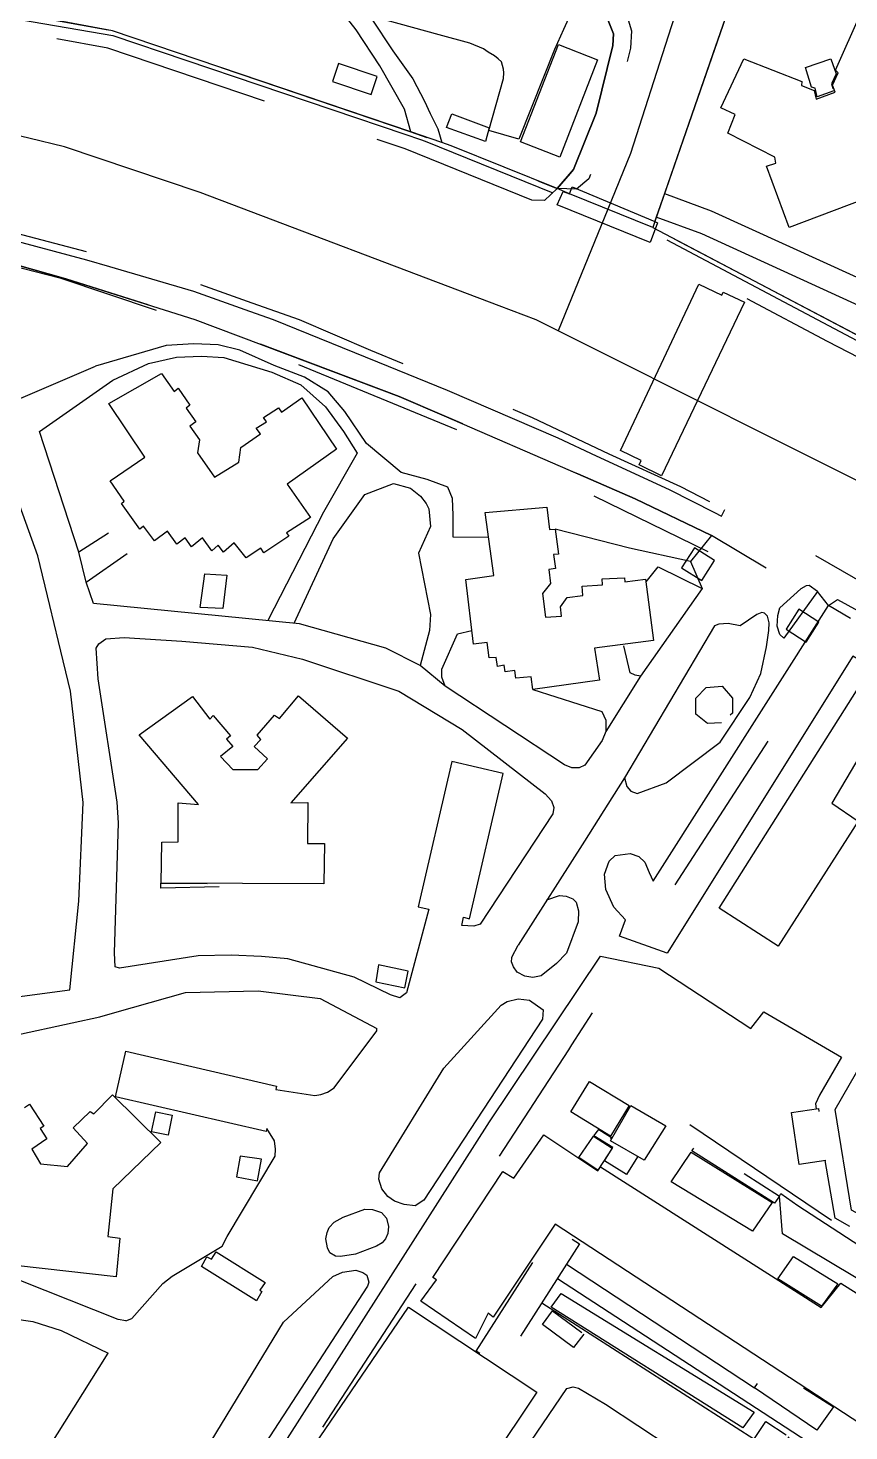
# Model space of a CAD drawing. Header units: millimetres. Extents: x 198785 to 203305, y 542885 to 545889.
# Drawn here: x 201224.7 to 201362.6, y 544811.3 to 545046.7 of the extents above; entities that cross this region are included whole.
import ezdxf

# ---------------------------------------------------------------- set-up
doc = ezdxf.new("R2010")
doc.units = ezdxf.units.MM
for name, pattern in [('FENCE_25K', [54.3, 28.7, -9.2, -16.4]), ('HIDDEN_BULD_25K', [28.8, 18.4, -10.4]), ('HIDDEN_IN_25K', [56.5, 36.5, -20])]:
    doc.linetypes.add(name, pattern=pattern)
for name, color, linetype in [('A0013114', 253, 'Continuous'), ('A0013118', 253, 'Continuous'), ('A0023214', 253, 'Continuous'), ('A0033324', 253, 'Continuous'), ('A0033327', 253, 'Continuous'), ('A0043325', 253, 'Continuous'), ('A0053326', 253, 'Continuous'), ('A0151224', 253, 'Continuous'), ('B0014111', 253, 'Continuous'), ('B0014115', 253, 'Continuous'), ('B0014116', 253, 'Continuous'), ('B0024120', 253, 'Continuous'), ('B0024127', 253, 'Continuous'), ('C0076117', 253, 'Continuous'), ('C0390130', 253, 'Continuous')]:
    doc.layers.add(name, color=color, linetype=linetype)

msp = doc.modelspace()

# ---------------------------------------------------------------- linework, layer by layer
at = {"layer": 'A0013114'}
for points in [[(201343.82, 545054.18), (201339.73, 545042.42), (201331.58, 545018.94), (201330.2, 545014.98), (201329.6, 545013.24), (201360.34, 544997.1), (201388.26, 544982.43), (201418.18, 544963.21), (201474.04, 544924.87), (201504.26, 544907.79), (201508.05, 544905.64), (201517.92, 544900.07)], [(201322.01, 545048.3), (201323.01, 545045.79), (201322.89, 545043.83), (201320.13, 545032.44), (201316.29, 545023), (201315.73, 545022.33), (201313.57, 545019.78), (201295.76, 545026.99), (201294.2, 545027.52), (201288.96, 545029.3), (201238.85, 545046.28), (201230.48, 545047.81)], [(201218.88, 545008.05), (201231.03, 545004.62), (201252.67, 544997.81), (201287.04, 544984.9), (201294.58, 544981.63), (201317, 544971.9), (201326.66, 544967.71), (201339.46, 544961.56)], [(201362.84, 544947.61), (201359.13, 544949.83), (201357.26, 544952.17), (201355.86, 544953.18)]]:
    msp.add_lwpolyline(points, dxfattribs=at)
at = {"layer": 'A0013118'}
for points in [[(201288.96, 545029.3), (201287.91, 545033.1), (201283.75, 545040.42), (201279.81, 545046.41), (201277.78, 545049.02), (201272.58, 545049.73), (201263.5, 545051.43), (201252.34, 545055.23), (201250.61, 545056.18), (201247.58, 545058.01), (201246.04, 545058.65), (201236.53, 545059.73), (201232.28, 545059.99), (201229.55, 545060.08), (201229.03, 545060), (201228.24, 545059.72), (201226.14, 545059.24), (201225.1, 545058.67), (201220.69, 545056.24), (201217.54, 545054.87), (201213.06, 545053.02), (201210.58, 545051.44)], [(201317.41, 545052.7), (201314.62, 545046.51), (201313.11, 545043.14), (201311.27, 545038.51), (201307.14, 545028.11), (201302.09, 545029.54), (201304.56, 545038.28), (201304.61, 545039.24), (201304.55, 545039.84), (201304.22, 545041.04), (201303.66, 545041.59), (201303.01, 545042.05), (201301.98, 545042.69), (201301.2, 545043.23), (201298.86, 545044.21), (201293.73, 545045.59), (201284.8, 545048.07), (201282.3, 545048.41), (201285.93, 545042.94), (201289.33, 545038.2), (201291.25, 545034.44), (201292.21, 545032.38), (201293.49, 545029.82), (201294.2, 545027.52)], [(201331.58, 545018.94), (201339.45, 545016.08), (201376.44, 544999.19)], [(201374.84, 544995.31), (201337.86, 545012.2), (201330.2, 545014.98)], [(201218.88, 545008.05), (201209.72, 544978.76), (201210.48, 544978.97), (201216.2, 544981.45), (201223.07, 544984.42), (201236.02, 544990.01)], [(201302.01, 544961.25), (201296.07, 544961.29), (201296.08, 544964.97), (201295.95, 544967.79), (201295.18, 544969.69), (201291.7, 544970.97), (201287.34, 544972.13), (201281.5, 544976.99), (201277.88, 544982.36), (201275.11, 544985.68), (201271.09, 544988.11), (201266.01, 544990.09), (201260.26, 544992.67), (201256.59, 544993.56), (201252.54, 544993.75), (201247.89, 544993.47), (201236.02, 544990.01)], [(201238.92, 544987.62), (201244.91, 544990.45), (201249.63, 544991.51), (201253.79, 544991.64), (201257.56, 544991.44), (201265.6, 544989), (201270.52, 544986.86), (201274.63, 544983.18), (201277.65, 544978.99), (201279.97, 544975.39), (201274.28, 544965.47), (201264.96, 544947.27)], [(201339.46, 544961.56), (201335.98, 544957.2), (201337.93, 544952.65), (201327.58, 544937.95), (201321.73, 544928.65), (201321.12, 544927.14), (201318.21, 544923.01), (201317.27, 544922.57), (201316.03, 544922.57), (201314.81, 544923.09), (201294.76, 544936.29), (201290.55, 544939.74), (201284.77, 544942.64), (201270.27, 544946.75), (201235.65, 544950.17), (201234.42, 544953.72), (201233.19, 544958.75), (201226.61, 544979.04), (201238.92, 544987.62)], [(201213.55, 544882.92), (201231.69, 544885.29), (201233.22, 544900.21), (201233.92, 544916.76), (201231.81, 544935.44), (201229.78, 544943.76), (201228.32, 544949.79), (201226.3, 544958.12), (201220.76, 544973.51)], [(201269.35, 544946.84), (201275.94, 544961), (201281.25, 544968.42), (201286.04, 544970.27), (201288.93, 544969.52), (201290.61, 544968.17), (201291.55, 544966.91), (201291.98, 544966.05), (201292.3, 544963.09), (201290.24, 544958.58), (201292.25, 544948.3), (201292.12, 544945.63), (201290.55, 544939.74)], [(201335.98, 544957.2), (201325.72, 544959.46), (201313.2, 544962.64)], [(201238.16, 544961.94), (201233.19, 544958.75)], [(201234.42, 544953.72), (201241.3, 544958.54)], [(201328.49, 544953.78), (201330.52, 544956.29), (201337.93, 544952.65)], [(201355.86, 544953.18), (201355.36, 544953.12), (201354.49, 544952.61), (201350.94, 544949.4)], [(201357.26, 544952.17), (201351.63, 544944.31), (201350.94, 544944.97), (201350.49, 544946.33), (201350.6, 544948.15), (201350.94, 544949.4)], [(201347.94, 544948.62), (201347.12, 544948.3), (201344.27, 544946.4), (201342.26, 544946.77), (201340.72, 544946.68), (201340.01, 544946.4), (201324.86, 544920.86), (201322.04, 544916.44), (201318.12, 544910.28), (201307, 544892.82)], [(201369.67, 544944), (201366.79, 544939.22), (201363.2, 544941.33), (201332.03, 544891.46), (201324, 544894.32), (201325.02, 544897.06), (201323.08, 544899.16), (201321.71, 544902.14), (201321.53, 544904.71), (201322.29, 544906.88), (201323.31, 544907.86), (201325.83, 544908.19), (201327.25, 544907.67), (201328.29, 544906.74), (201329.01, 544905.01), (201329.68, 544903.53), (201359.13, 544949.83)], [(201324.86, 544920.86), (201325.27, 544919.44), (201325.91, 544918.64), (201327.01, 544918.28), (201331.85, 544920.02), (201340.95, 544926.88), (201345.91, 544934.36), (201347.78, 544938.37), (201348.73, 544942.9), (201349.12, 544945.63), (201349.19, 544946.91), (201348.9, 544948.03), (201348.39, 544948.55), (201347.94, 544948.62)], [(201287.15, 544883.96), (201285.55, 544884.47), (201279.46, 544887.41), (201268.3, 544890.48), (201263.86, 544890.92), (201258.8, 544891.13), (201253.23, 544891), (201240.02, 544888.94), (201239.29, 544889.18), (201239.17, 544891.49), (201239.87, 544913.33), (201239.63, 544916.82), (201236.47, 544937.52), (201236.14, 544942.67), (201236.55, 544943.36), (201237.71, 544944.24), (201240.82, 544944.46), (201250.52, 544943.85), (201262.38, 544942.79), (201270.77, 544940.79), (201286.98, 544935.41), (201297.61, 544929), (201311.54, 544918.18), (201312.58, 544917.02), (201313.02, 544915.9), (201312.8, 544914.84), (201300.64, 544896.35), (201299.56, 544896.01)], [(201294.76, 544936.29), (201294.2, 544937.8), (201294.19, 544939.13), (201296.79, 544945.05), (201299.24, 544945.63)], [(201327.58, 544937.95), (201326.67, 544938.12), (201325.79, 544938.52), (201324.76, 544943.03)], [(201309.46, 544935.73), (201321.05, 544932.01), (201321.74, 544930.58), (201321.73, 544928.65)], [(201350.7, 544892.63), (201340.76, 544898.99), (201363.86, 544935.46), (201368.68, 544933.13), (201369.09, 544932.52), (201359.72, 544916.64), (201364.12, 544913.59), (201350.7, 544892.63)], [(201299.56, 544896.01), (201297.55, 544896.11), (201297.8, 544897.48), (201298.84, 544897.24), (201304.47, 544921.63), (201295.86, 544923.62), (201290.23, 544899.22), (201291.97, 544898.82)], [(201380.54, 544850.38), (201378.08, 544847.27), (201372.43, 544851.57), (201371.83, 544851.79), (201371.3, 544851.98), (201370.48, 544852.12), (201369.9, 544851.69), (201365.88, 544846.54), (201364.36, 544847.6), (201363.02, 544848.3), (201360.28, 544865.22), (201375.22, 544891.2), (201376.69, 544890.15), (201387.01, 544905.25), (201392.43, 544902.57), (201395.16, 544902.35), (201396.98, 544903.01), (201399.59, 544906.27), (201400.86, 544905.87), (201401.63, 544905.22), (201408.01, 544897.26)], [(201311.82, 544900.39), (201313.96, 544901.14), (201315.05, 544901), (201316.18, 544900.57), (201316.73, 544899.99), (201317.12, 544898.56), (201317.06, 544896.7), (201315.14, 544891.45), (201313.47, 544889.72), (201310.86, 544887.64), (201309.48, 544887.35), (201308.13, 544887.6), (201306.81, 544888.25), (201306.22, 544889.14), (201305.91, 544890.01), (201305.92, 544890.66), (201305.92, 544890.78), (201307, 544892.82)], [(201291.97, 544898.82), (201288.23, 544884.8), (201287.15, 544883.96)], [(201257.92, 544793.79), (201302.2, 544863.15), (201320.83, 544890.97), (201330.63, 544888.95), (201346.07, 544878.79), (201348.27, 544881.61), (201361.34, 544874), (201357.63, 544867.64), (201356.94, 544866.15), (201357.08, 544865.32)], [(201222.28, 544877.64), (201232.1, 544879.76), (201236.71, 544880.75), (201239.26, 544881.48), (201251.1, 544884.87), (201263.3, 544885.15), (201273.72, 544883.84), (201283.24, 544878.79)], [(201289.7, 544849.07), (201287.87, 544849.26), (201286.25, 544849.85), (201285.13, 544850.59), (201284.1, 544851.89), (201283.62, 544853.52), (201283.7, 544854.6), (201294.53, 544872.16), (201304.16, 544882.74), (201305.13, 544883.34), (201307.02, 544883.77), (201308.88, 544883.57), (201311.23, 544881.93), (201311.11, 544880.35), (201291.13, 544849.98), (201289.7, 544849.07)], [(201241.07, 544829.72), (201242.13, 544830.16), (201247.3, 544836.01), (201248.86, 544837.24), (201257.26, 544842.27), (201258.13, 544843.92), (201266.17, 544857.39), (201266.23, 544858.55), (201266.08, 544859.93), (201264.77, 544862.02), (201264.65, 544861.5), (201239.35, 544867.36), (201241.12, 544874.99), (201266.42, 544869.12), (201266.29, 544868.57), (201272.87, 544867.55), (201273.85, 544867.71), (201274.99, 544868.15), (201276.12, 544868.87), (201283.25, 544878.43), (201283.24, 544878.79)], [(201362.71, 544845.58), (201360.26, 544846.99), (201358.59, 544856.64)], [(201434.33, 544796.9), (201430.57, 544792.88), (201428.84, 544794.46), (201428.36, 544794.76), (201419.76, 544801.41), (201419.3, 544801.86), (201411.97, 544806.37), (201399.99, 544813.97), (201371.56, 544832.3), (201351.41, 544844.32), (201350.89, 544850.69), (201351.14, 544851.11), (201354.01, 544849.1), (201422.42, 544804.64), (201426.55, 544801.96), (201434.33, 544796.9)], [(201128.76, 544827.42), (201118.85, 544848.93), (201137.26, 544848.36), (201152.17, 544844), (201166.43, 544835.89), (201174.14, 544832.04), (201182.61, 544830.01), (201189.18, 544829.67), (201208.51, 544831.45), (201211.7, 544831.44), (201215.42, 544831.11), (201225.48, 544829.65), (201230.22, 544828.13), (201238.1, 544824.34)], [(201277.16, 544840.54), (201276.29, 544840.61), (201275.36, 544841.18), (201274.96, 544842.01), (201274.71, 544843.48), (201274.91, 544844.57), (201275.28, 544845.43), (201276.09, 544846.28), (201277.63, 544847.12), (201281.24, 544848.51), (201282.53, 544848.42), (201284.07, 544847.92), (201284.89, 544846.98), (201285.21, 544845.55), (201285.1, 544844.42), (201284.73, 544843.48), (201284.17, 544842.81), (201283.22, 544842.3), (201279.66, 544840.92), (201277.16, 544840.54)], [(201256.85, 544798.89), (201255.59, 544799.31), (201254.65, 544800.39), (201253.98, 544801.64), (201253.73, 544803.52), (201253.92, 544805.42), (201255.41, 544809.52), (201267.58, 544829.51), (201275.85, 544837.21), (201277.48, 544837.91), (201279.71, 544838.25), (201280.92, 544837.88), (201281.58, 544837.38), (201281.91, 544836.24), (201281.7, 544835.55), (201258.59, 544800.02), (201257.81, 544799.3), (201256.85, 544798.89)], [(201346.7, 544818.44), (201315.1, 544839.17)], [(201241.07, 544829.72), (201239.78, 544829.95), (201223.47, 544836.46)], [(201313.61, 544836.83), (201396.4, 544782.95), (201394.01, 544779.51), (201379.12, 544789.05)], [(201346.61, 544809.89), (201310.98, 544832.73)], [(201224.89, 544805.08), (201228.13, 544808.39), (201238.1, 544824.34)], [(201363.86, 544735.7), (201363.25, 544735.73), (201362.3, 544736.08), (201293.49, 544784.49), (201293.1, 544785.21), (201293.11, 544785.91), (201315.19, 544818.36), (201316.23, 544818.67), (201317.12, 544818.42), (201321.7, 544815.73), (201386.86, 544772.77), (201387.17, 544772.14), (201386.99, 544771.19), (201386.19, 544768.77), (201386.08, 544767.28), (201368.07, 544739.82), (201365, 544736.19), (201363.86, 544735.7)]]:
    msp.add_lwpolyline(points, dxfattribs=at)
at = {"layer": 'A0023214'}
for points in [[(201333.35, 545049.01), (201332.18, 545045.36), (201325.85, 545025.69), (201322.04, 545016.32), (201313.74, 544995.9)], [(201313.74, 544995.9), (201310.05, 544997.75), (201303.79, 545000.12), (201253.6, 545019.12), (201230.79, 545026.82), (201224.78, 545028.27), (201220.83, 545029.23), (201216.38, 545030.3), (201188.02, 545037.16), (201159.36, 545041.43), (201126.46, 545044.73), (201106.89, 545046.7), (201040.1, 545046.55), (201040.02, 545046.54), (201029.95, 545045.64), (201021.31, 545044.86), (200994.1, 545042.42), (200945.33, 545034.24), (200943.68, 545033.97), (200942.73, 545033.81), (200919.12, 545029.29)], [(201531.28, 544862.5), (201522.54, 544867.62), (201501.19, 544881.58), (201494.72, 544885.81), (201482.88, 544893.86), (201461.21, 544908.6), (201415.42, 544940.81), (201414.61, 544941.38), (201394.45, 544953.54), (201375.33, 544964.72), (201371.49, 544966.96), (201361.53, 544971.95), (201349.2, 544978.13), (201322.91, 544991.3), (201313.74, 544995.9)]]:
    msp.add_lwpolyline(points, dxfattribs=at)
at = {"layer": 'A0033324', "linetype": 'HIDDEN_IN_25K', "flags": 128}
for points in [[(201313.57, 545019.78), (201315.73, 545022.33), (201316.29, 545023), (201320.13, 545032.44), (201322.89, 545043.83), (201323.01, 545045.79), (201322.01, 545048.3), (201321.3, 545049.61), (201320.38, 545050.57), (201319.72, 545051.16), (201317.93, 545052.47), (201317.41, 545052.7), (201313.72, 545054.1), (201305.67, 545056.52), (201273.25, 545063.75), (201235.76, 545072.6), (201221.31, 545076.01), (201217.8, 545076.84), (201211.27, 545078.38), (201167.5, 545085.86), (201148.33, 545089.13), (201136.18, 545091.75), (201105.91, 545095.69), (201074.25, 545100.64), (201056.89, 545102.79), (201053.5, 545103.09), (201051.73, 545103.18), (201038.83, 545103.43), (201032.89, 545103.58), (201028.42, 545103.09), (201021.11, 545103.25), (201007.47, 545102.86), (200984.75, 545102.95), (200968.19, 545104.13), (200956.31, 545106.5), (200952.35, 545107.77), (200950.53, 545108.3), (200948.53, 545109.42), (200945.49, 545111.1), (200940.59, 545116.63), (200940.49, 545116.81), (200938.71, 545120.07), (200936.45, 545124.21), (200922.69, 545152.2), (200920.34, 545157.87), (200916.2, 545167.84), (200911.8, 545178.46), (200910.21, 545182.29), (200907.37, 545189.13), (200906.53, 545190.26), (200905.78, 545190.87), (200904.57, 545191.5), (200903.1, 545191.69), (200898.91, 545190.25), (200895.15, 545188.96), (200884.53, 545185.33), (200884.05, 545181.44), (200882.15, 545186.34), (200882.36, 545187.08), (200885.89, 545190.96), (200890.94, 545193.35), (200901.54, 545197.47), (200903.17, 545197.69), (200904.15, 545197.67), (200904.93, 545197.41), (200905.93, 545197.06), (200906.56, 545196.84), (200908.95, 545195.73), (200910.77, 545194.04), (200916.73, 545180.79), (200918.22, 545177.47), (200934.29, 545139.05), (200934.96, 545137.44), (200941.1, 545123.43), (200942.63, 545120.96), (200945.1, 545117.71), (200949.23, 545114.04), (200954.09, 545111.11), (200959.03, 545109.05), (200961.99, 545108.6), (200963.93, 545108.27), (200965.01, 545107.89), (200967.34, 545107.52), (200970.83, 545107.29), (200997.04, 545106.79), (201008.63, 545106.57), (201044.76, 545107.32), (201047.13, 545107.24), (201049.93, 545107.15), (201052.52, 545107.05), (201072.7, 545104.61), (201073.88, 545104.47), (201113.44, 545097.95), (201127.25, 545095.94), (201136.69, 545094.71), (201148.9, 545092.08), (201211.87, 545081.32), (201220.42, 545079.3), (201222, 545078.93), (201273.92, 545066.67), (201306.43, 545059.42), (201317.32, 545056.15), (201318.57, 545055.72), (201322.81, 545053.67), (201323.69, 545052.65), (201324.63, 545050.92), (201326.04, 545046.28), (201325.87, 545043.38), (201322.99, 545031.52), (201318.89, 545021.44), (201316.79, 545019.7), (201313.57, 545019.78)], [(200884.05, 545181.44), (200907.88, 545125.13), (200919.93, 545095.79), (200920.61, 545094.04), (200921.67, 545087.53), (200922.15, 545084.21), (200924.33, 545080.6), (200929.07, 545073.96), (200930.88, 545072.06), (200934.88, 545068.35), (200941.22, 545064.73), (200949.28, 545061.87), (200957.64, 545060.38), (200961.29, 545060.09), (200962.17, 545060.02), (200978.01, 545061.6), (200996.4, 545062.94), (200999.12, 545063.21), (201002.51, 545064.11), (201012.36, 545065.16), (201024.03, 545066.23), (201035.2, 545067.03), (201044.28, 545067.49), (201051.78, 545067.68), (201058.36, 545067.73), (201066.2, 545067.82), (201075.99, 545067.35), (201086.91, 545066.98), (201094.12, 545066.66), (201096.89, 545066.62), (201124.96, 545063.66), (201147.87, 545061.95), (201150.88, 545061.51), (201157.76, 545060.87), (201167.07, 545058.96), (201207.44, 545052), (201210.58, 545051.44), (201238.85, 545046.28), (201288.96, 545029.3), (201294.2, 545027.52), (201295.76, 545026.99), (201313.57, 545019.78), (201311.42, 545017.79), (201309.3, 545017.86), (201288, 545026.46), (201265.53, 545034.07), (201238.09, 545043.37), (201218.56, 545046.93), (201217.38, 545046.81), (201215.14, 545046.59), (201213.86, 545046.55), (201200.39, 545048.73), (201167.67, 545054.89), (201147.45, 545057.81), (201116.69, 545061.1), (201089.66, 545062.52), (201081.82, 545062.93), (201056.88, 545063.5), (201033.91, 545063.36), (201010.98, 545061.79), (200969.83, 545056.3), (200960.03, 545055.52), (200956.49, 545055.61), (200953.98, 545055.67), (200948.89, 545056.54), (200942.23, 545058.81), (200935.55, 545062.03), (200930.02, 545065.83), (200924.2, 545071.38), (200919.24, 545077.93), (200916.85, 545083.6), (200916.49, 545092.09), (200916.37, 545093.47), (200909.35, 545110.26), (200903.97, 545123.12), (200880.78, 545178.24), (200880.43, 545179.96), (200880.71, 545181.21), (200881.91, 545185.47), (200882.15, 545186.34), (200884.05, 545181.44)], [(201143.59, 545028.74), (201151.85, 545027.89), (201155.17, 545027.48), (201170.59, 545024.35), (201179.47, 545022.67), (201187.88, 545020.85), (201200.55, 545017.77), (201218.05, 545013.52), (201235.64, 545008.9), (201243.34, 545006.71), (201252.39, 545004.14), (201262.27, 545000.64), (201270.23, 544997.79), (201282.19, 544992.65), (201297.78, 544986.3), (201309.36, 544981.36), (201322.24, 544975.29), (201334.28, 544969.78), (201339.41, 544967.1), (201356.91, 544958.2), (201368.37, 544951.62), (201378.96, 544945.45), (201390.3, 544939.1), (201401.05, 544931.12), (201416.89, 544920.19), (201427.81, 544912.12), (201435.69, 544905.72), (201445.98, 544898.53), (201458.21, 544889.93), (201485.66, 544870.17), (201489.51, 544867.51), (201489.88, 544866.93), (201490.09, 544866.38), (201490.48, 544863.48), (201490.3, 544861.45), (201489.78, 544860.05), (201488, 544857.86), (201473.24, 544840.18), (201472.16, 544839.48), (201471.64, 544839.28), (201470.76, 544839.07), (201469.04, 544838.94), (201485.79, 544858.18), (201485.47, 544864.22), (201448.38, 544892.33), (201411.05, 544919.56), (201391.88, 544932.24), (201362.84, 544947.61), (201339.46, 544961.56), (201326.66, 544967.71), (201317, 544971.9), (201294.58, 544981.63), (201287.04, 544984.9), (201252.67, 544997.81), (201231.03, 545004.62), (201218.88, 545008.06), (201212.42, 545009.77), (201174.79, 545018.84), (201138.94, 545024.44), (201115.89, 545026.87), (201099.83, 545027.92), (201050.55, 545028.2), (201042.01, 545028.14), (201026.18, 545026.76), (200991.99, 545023.29), (200967.41, 545019.95), (200964.09, 545019.17), (200957.01, 545015.15), (200951.31, 545007.62), (200946.59, 544997.58), (200972, 544941.37), (200988.81, 544902.12), (200990.41, 544898.39), (201000.79, 544874.16), (201005.1, 544864.8), (201003.12, 544864.03), (201000.97, 544864.29), (201000.06, 544864.95), (200999.71, 544865.29), (200999.27, 544865.87), (200994, 544877.23), (200971.97, 544929.57), (200944.55, 544994.72), (200943.57, 544996.89), (200943.81, 544998.59), (200944.59, 545000.18), (200949.25, 545009.17), (200956.51, 545019.32), (200964.34, 545023.14), (200968.75, 545024.87), (200974.92, 545025.85), (200985.17, 545027.43), (200997.13, 545029.53), (201011.84, 545030.89), (201025.75, 545031.87), (201039.34, 545032.57), (201051.29, 545032.71), (201063.42, 545033.04), (201075.59, 545032.94), (201084.17, 545032.85), (201090.42, 545032.8), (201101.21, 545032.15), (201119, 545030.98), (201124.21, 545030.56), (201143.59, 545028.74)], [(201520.93, 544894.57), (201520.61, 544894.38), (201519.88, 544894.5), (201516.21, 544895.95), (201515.02, 544896.53), (201506.19, 544900.87), (201500.02, 544904.18), (201492.57, 544908.27), (201483.81, 544913.38), (201472.29, 544920.54), (201456.24, 544931.5), (201431.46, 544949.03), (201409.76, 544964.05), (201396.73, 544972.84), (201388.29, 544978.16), (201381.65, 544982.13), (201372.67, 544987.03), (201358.96, 544994.1), (201339.35, 545004.55), (201334.11, 545007.81), (201333.08, 545009.13), (201332.37, 545010.09), (201331.59, 545012.19), (201388.26, 544982.43), (201402.44, 544973.32), (201406.2, 544970.9), (201418.18, 544963.21), (201474.04, 544924.87), (201504.26, 544907.79), (201508.05, 544905.64), (201517.92, 544900.07), (201520.44, 544897.33), (201521.09, 544895.27), (201520.93, 544894.57)]]:
    msp.add_lwpolyline(points, dxfattribs=at)
at = {"layer": 'A0033327'}
for points in [[(201212.07, 545050.07), (201238.91, 545045.51), (201287.99, 545028.9), (201290.61, 545028.01), (201291.39, 545027.75), (201312.83, 545019.1)], [(201217.32, 545012.42), (201234.49, 545007.83), (201238.34, 545006.74), (201252.46, 545002.56), (201261.86, 544999.22), (201265.84, 544997.8), (201283.4, 544990.71), (201295.09, 544985.95), (201313.68, 544977.95), (201320.12, 544974.91), (201332.37, 544969.26), (201339.97, 544965.41), (201341.15, 544964.81), (201341.7, 544965.94)], [(201331.96, 545011.2), (201388.19, 544981.45), (201395.28, 544976.89), (201397.16, 544975.68), (201423.46, 544958.41), (201474.17, 544923.42), (201501.42, 544907.79), (201503.31, 544906.72), (201520.46, 544897.25)], [(201359.13, 544949.83), (201360.63, 544950.84), (201390.86, 544934.25), (201412.15, 544920.03), (201443.82, 544896.72), (201487.28, 544864.32), (201487.34, 544862.73)]]:
    msp.add_lwpolyline(points, dxfattribs=at)
at = {"layer": 'A0043325'}
for points in [[(201316.09, 545020.07), (201329.95, 545014.26), (201330.41, 545014.06), (201329.18, 545010.76), (201313.53, 545017.06), (201314.59, 545019.3), (201315.64, 545018.9), (201315.65, 545018.93), (201316.09, 545020.07)], [(201337.34, 545003.72), (201341.21, 545001.91), (201341.44, 545002.42), (201345.04, 545000.75), (201331.1, 544971.58), (201327.31, 544973.42), (201327.67, 544974.17), (201324.19, 544975.84), (201337.34, 545003.72)], [(201256.27, 544841.34), (201264.51, 544836.18), (201263.6, 544834.9), (201263.93, 544834.66), (201263.02, 544833.1), (201253.83, 544838.85), (201254.7, 544840.49), (201255.5, 544840.09), (201256.27, 544841.34)]]:
    msp.add_lwpolyline(points, dxfattribs=at)
at = {"layer": 'A0053326'}
msp.add_lwpolyline([(201343.82, 545054.18), (201329.95, 545014.26), (201329.6, 545013.24), (201315.65, 545018.93), (201313.57, 545019.78), (201316.29, 545023), (201320.13, 545032.44), (201322.89, 545043.83), (201323.01, 545045.79), (201322.01, 545048.3)], dxfattribs=at)
at = {"layer": 'A0151224'}
msp.add_lwpolyline([(201320.35, 545041.38), (201314, 545025.09), (201307.41, 545027.66), (201313.76, 545043.95), (201320.35, 545041.38)], dxfattribs=at)
at = {"layer": 'B0014111'}
for points in [[(201325.65, 544865.87), (201322.51, 544860.74), (201315.86, 544864.8), (201318.99, 544869.93), (201325.65, 544865.87)], [(201331.81, 544862.49), (201328.16, 544856.69), (201322.52, 544859.95), (201325.95, 544865.88), (201331.81, 544862.49)], [(201395.53, 544806.58), (201407.58, 544798.67), (201401.03, 544788.57), (201313.23, 544845.98), (201302.79, 544830.34), (201301.95, 544831.01), (201299.85, 544826.79), (201290.67, 544833.05), (201293.26, 544836.61), (201292.69, 544837.04), (201304.4, 544854.79), (201306.3, 544853.71), (201311.3, 544860.99), (201320.37, 544854.92), (201320.85, 544855.61), (201357.9, 544831.99), (201361.18, 544836.08), (201374.16, 544827.89), (201370.91, 544822.74), (201395.53, 544806.58)], [(201349.67, 544849.61), (201346.38, 544844.78), (201332.69, 544853.05), (201336.06, 544858.03), (201349.67, 544849.61)], [(201360.73, 544835.97), (201357.98, 544832.21), (201350.61, 544836.78), (201353.27, 544840.52), (201360.73, 544835.97)], [(201310.14, 544817.79), (201294.45, 544794.32), (201272.9, 544809.03), (201288.59, 544832.02), (201310.14, 544817.79)]]:
    msp.add_lwpolyline(points, dxfattribs=at)
at = {"layer": 'B0014115'}
for points in [[(201377.27, 545022.62), (201352.55, 545013.25), (201348.73, 545023.56), (201350.3, 545024.04), (201350.11, 545025.05), (201342.24, 545029.11), (201343.46, 545032.24), (201341.04, 545033.33), (201344.92, 545041.56), (201354.64, 545037.78), (201354.62, 545037.11), (201356.72, 545036.28), (201357.06, 545034.82), (201360.23, 545035.97), (201359.82, 545037.15), (201360.76, 545039.23), (201360.31, 545039.67), (201364.64, 545049.37)], [(201247.11, 544988.77), (201249.21, 544985.71), (201249.89, 544986.28), (201251.85, 544983.42), (201251.23, 544982.96), (201252.84, 544980.65), (201251.83, 544979.93), (201253.49, 544977.61), (201253.16, 544975.41), (201255.97, 544971.33), (201260.08, 544973.85), (201260.4, 544976.33), (201263.7, 544978.62), (201263, 544979.56), (201264.72, 544980.65), (201264.25, 544981.35), (201266.73, 544982.99), (201267.25, 544982.28), (201270.65, 544984.67), (201276.46, 544976.07), (201268.17, 544970.16), (201272.12, 544964.59), (201268.06, 544962), (201268.48, 544961.43), (201264.26, 544958.66), (201263.76, 544959.42), (201261.31, 544957.81), (201259.29, 544960.31), (201257.52, 544958.74), (201256.62, 544959.94), (201255.56, 544959), (201253.98, 544961.18), (201252.15, 544959.68), (201251.07, 544961.15), (201249.67, 544960.12), (201248.12, 544962.28), (201245.89, 544960.66), (201244.06, 544963.14), (201243.43, 544962.65), (201240.35, 544966.94), (201240.82, 544967.32), (201238.45, 544970.73), (201244.27, 544974.7), (201238.25, 544983.7), (201247.11, 544988.77)], [(201311.84, 544966.32), (201312.25, 544962.58), (201313.2, 544962.64), (201313.77, 544958.44), (201312.93, 544958.38), (201313.28, 544956.01), (201312.17, 544955.83), (201312.43, 544953.51), (201311.08, 544951.85), (201311.59, 544947.84), (201314.31, 544948), (201314.13, 544949.58), (201315.24, 544951.13), (201317.85, 544951.47), (201317.75, 544953.04), (201321.18, 544953.29), (201321.12, 544954.29), (201324.87, 544954.44), (201324.94, 544953.8), (201328.37, 544954.21), (201329.76, 544943.92), (201319.85, 544942.66), (201320.69, 544937.27), (201309.46, 544935.73), (201309.17, 544937.86), (201306.61, 544937.59), (201306.47, 544938.89), (201304.8, 544938.65), (201304.65, 544939.77), (201303.55, 544939.58), (201303.33, 544941.11), (201302.11, 544941.05), (201301.81, 544943.61), (201299.52, 544943.34), (201298.21, 544954.18), (201302.89, 544954.82), (201301.45, 544965.41), (201311.84, 544966.32)], [(201270.08, 544934.64), (201278.35, 544927.52), (201268.81, 544916.67), (201271.69, 544916.74), (201271.61, 544909.84), (201274.46, 544909.87), (201274.38, 544903.12), (201247.02, 544903.22), (201247.13, 544910.11), (201249.91, 544910.13), (201249.88, 544916.68), (201253.28, 544916.42), (201243.34, 544928.11), (201252.27, 544934.54), (201255.21, 544930.72), (201255.77, 544931.33), (201258.68, 544927.95), (201258.01, 544927.35), (201259.09, 544926.13), (201257, 544924.44), (201259.07, 544922.29), (201263.26, 544922.29), (201264.91, 544924.06), (201262.63, 544926.13), (201263.8, 544927.33), (201263.14, 544928.03), (201266.09, 544931.43), (201266.91, 544930.86), (201270.08, 544934.64)], [(201224.1, 544865.53), (201224.89, 544866.11), (201227.31, 544862.42), (201226.72, 544862.01), (201227.83, 544860.29), (201225.33, 544858.55), (201226.77, 544856.07), (201231.3, 544855.66), (201234.65, 544859.5), (201232.27, 544862.12), (201235.09, 544864.9), (201235.71, 544864.47), (201238.85, 544867.69), (201246.99, 544859.67), (201238.9, 544851.9), (201238.05, 544843.91), (201240.11, 544843.6), (201239.45, 544837.1), (201214.54, 544839.93)]]:
    msp.add_lwpolyline(points, dxfattribs=at)
at = {"layer": 'B0014116', "linetype": 'HIDDEN_BULD_25K', "flags": 128}
for points in [[(201360.03, 545036.18), (201357.22, 545035.19), (201356.92, 545036.63), (201356.27, 545036.84), (201355.25, 545040.1), (201359.51, 545041.59), (201360.4, 545039.06), (201359.62, 545037.35), (201360.03, 545036.18)], [(201341.16, 544930.1), (201338.81, 544930.02), (201336.84, 544931.59), (201336.87, 544934.28), (201338.6, 544936.04), (201341.29, 544936.25), (201343.01, 544934.23), (201343, 544931.74), (201341.16, 544930.1)], [(201256.77, 544902.57), (201246.95, 544902.38), (201247, 544903.18), (201256.79, 544903.14), (201256.77, 544902.57)], [(201248.9, 544864.26), (201248.21, 544860.91), (201245.43, 544861.48), (201246.13, 544864.83), (201248.9, 544864.26)], [(201358.71, 544856.66), (201354.21, 544856), (201352.93, 544864.71), (201357.43, 544865.37), (201358.71, 544856.66)], [(201327.06, 544857.25), (201325.22, 544854.31), (201321.51, 544856.6), (201322.88, 544858.82), (201319.74, 544860.78), (201320.55, 544861.87), (201322.71, 544860.52), (201322.37, 544859.96), (201327.06, 544857.25)], [(201322.8, 544858.7), (201320.36, 544855.03), (201317.17, 544857.18), (201319.67, 544860.75), (201322.8, 544858.7)], [(201350.89, 544850.69), (201350.07, 544849.51), (201336.18, 544858.26), (201337.04, 544859.52), (201350.89, 544850.69)], [(201317.33, 544842.65), (201304.07, 544821.93), (201299.95, 544824.65), (201313.15, 544845.35), (201317.33, 544842.65)], [(201318.02, 544827.53), (201316.32, 544825.24), (201311.07, 544829.14), (201312.77, 544831.43), (201318.02, 544827.53)], [(201359.97, 544815.32), (201357.18, 544811.39), (201346.69, 544818.48), (201349.19, 544822.2), (201359.97, 544815.32)], [(201352.5, 544810.27), (201349.84, 544806.26), (201345.91, 544808.83), (201348.6, 544812.83), (201352.5, 544810.27)]]:
    msp.add_lwpolyline(points, dxfattribs=at)
at = {"layer": 'B0024120', "linetype": 'FENCE_25K', "flags": 128}
for points in [[(201218.76, 545007.67), (201230, 545004.8), (201255.61, 544996.24), (201298.46, 544978.59), (201338.86, 544958.86)], [(201334.01, 544746.07), (201287.63, 544775.74), (201261.88, 544793.04), (201315.49, 544875.24), (201316.02, 544876.05), (201359.28, 544942.99), (201364.32, 544943.58)], [(201359.63, 544846.59), (201316.02, 544876.05)]]:
    msp.add_lwpolyline(points, dxfattribs=at)
at = {"layer": 'B0024127'}
for points in [[(201336.6, 544959.5), (201334.45, 544956.13), (201337.83, 544953.98), (201339.98, 544957.36), (201336.6, 544959.5)], [(201354.15, 544949.19), (201352, 544945.82), (201355.38, 544943.67), (201357.53, 544947.04), (201354.15, 544949.19)]]:
    msp.add_lwpolyline(points, dxfattribs=at)
at = {"layer": 'C0076117'}
for points in [[(201276.81, 545040.8), (201275.79, 545037.79), (201282.29, 545035.59), (201283.31, 545038.6), (201276.81, 545040.8)], [(201301.49, 545027.69), (201294.95, 545030.03), (201295.88, 545032.35), (201302.15, 545030.01), (201301.49, 545027.69)], [(201257.39, 544949.28), (201253.59, 544949.46), (201254.34, 544955.11), (201258.06, 544954.93), (201257.39, 544949.28)], [(201283.54, 544889.48), (201283.08, 544886.62), (201287.99, 544885.62), (201288.54, 544888.46), (201283.54, 544889.48)], [(201260.31, 544857.4), (201259.67, 544853.91), (201263.2, 544853.25), (201263.87, 544856.86), (201260.31, 544857.4)]]:
    msp.add_lwpolyline(points, dxfattribs=at)
at = {"layer": 'C0390130'}
msp.add_lwpolyline([(201346.66, 544814.42), (201344.76, 544811.77), (201312.54, 544832.01), (201314.22, 544834.32), (201346.66, 544814.42)], dxfattribs=at)

doc.saveas('drawing.dxf')
